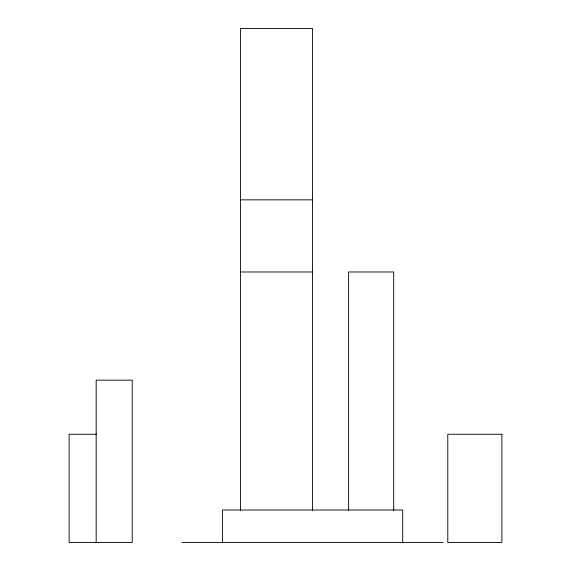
<?xml version="1.0" encoding="UTF-8"?>
<svg xmlns="http://www.w3.org/2000/svg" width="571" height="571" viewBox="0 0 571 571"><rect width="100%" height="100%" fill="white"/><g stroke="black" fill="none" stroke-linecap="round" stroke-linejoin="round"><path stroke-width="0.86" d="M240.42 199.85L312.544 199.85M240.42 271.974L312.544 271.974M96.613 434.26L69.12 434.26L69.12 542.45L132.229 542.45L132.229 380.165L96.171 380.165L96.171 542.45M181.999 542.45L443.096 542.45M402.705 542.45L402.705 509.996L222.39 509.996L222.39 542.45M393.69 510.417L393.69 271.974L348.61 271.974L348.61 510.417M312.544 510.331L312.544 28.55L240.42 28.55L240.42 510.331M501.88 434.26L447.785 434.26L447.785 542.45L501.88 542.45L501.88 434.26"/></g></svg>
